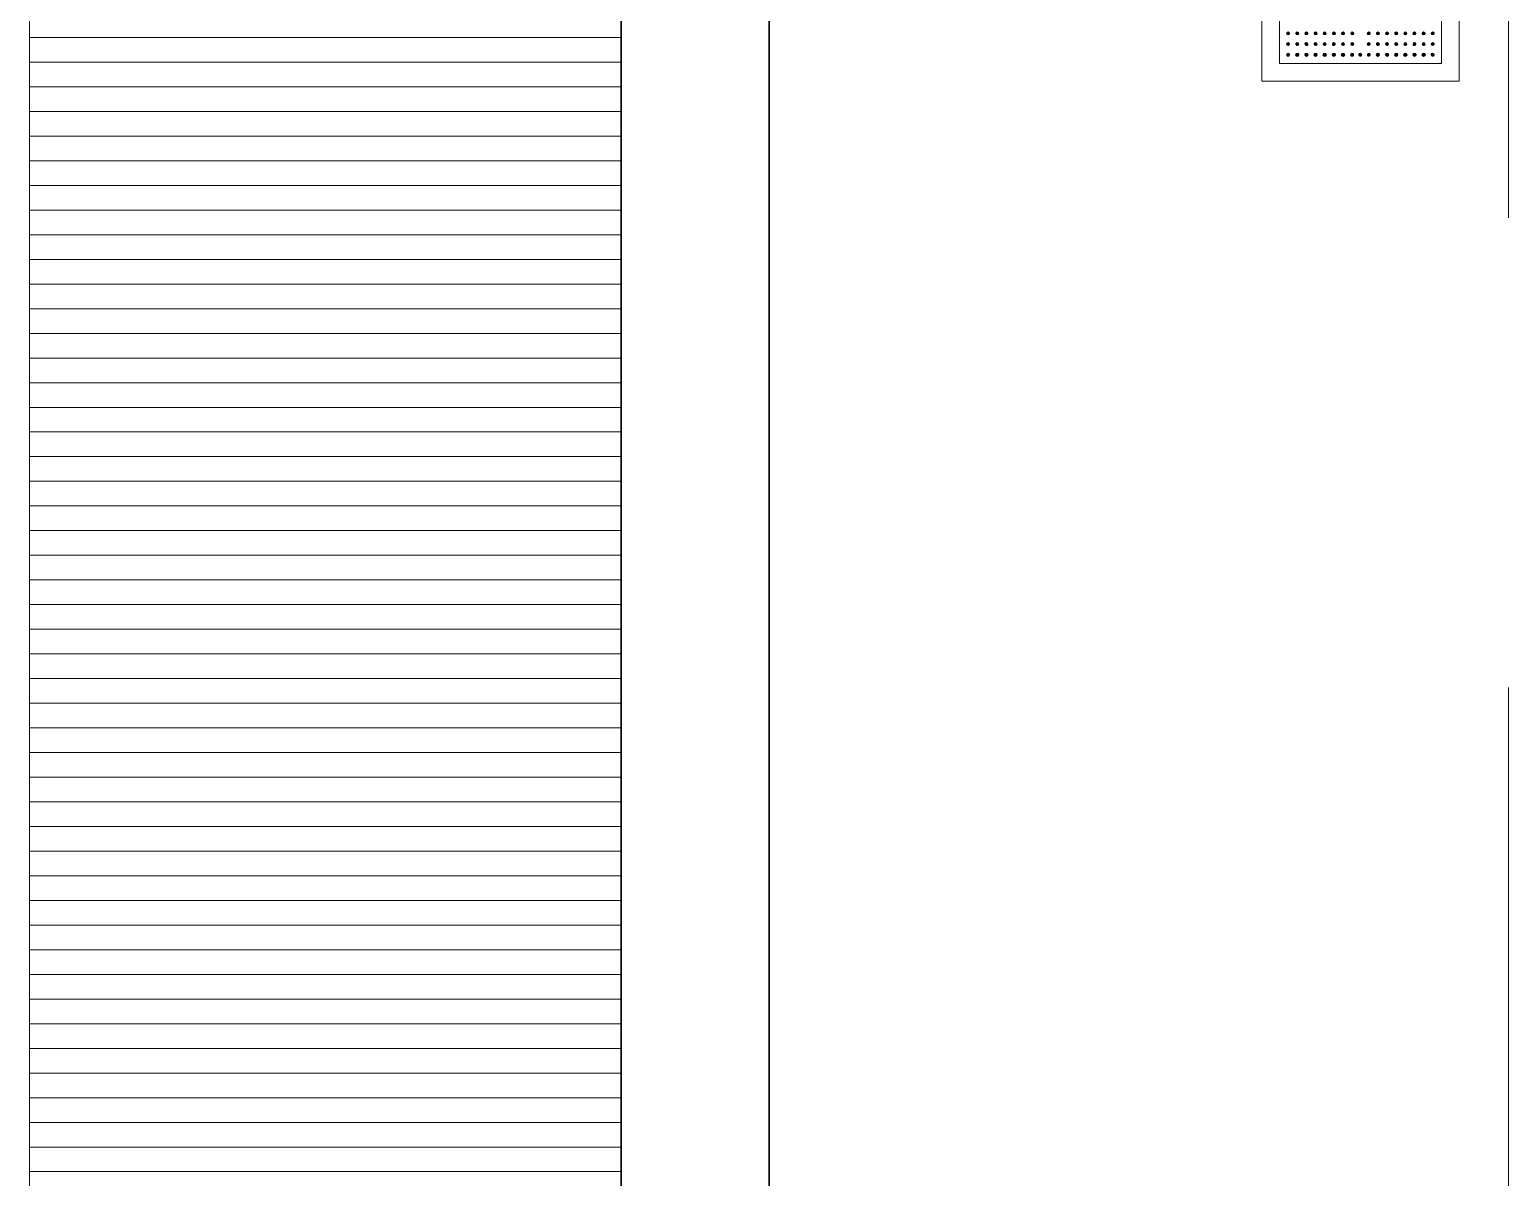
# Model space of a CAD drawing. Header units: metres. Extents: x -44 to 358, y -286 to 66.
# Drawn here: x 5.778 to 7.278, y -266.903 to -265.739 of the extents above; entities that cross this region are included whole.
import ezdxf

# ---------------------------------------------------------------- set-up
doc = ezdxf.new("R2010")
doc.units = ezdxf.units.M
doc.header["$LTSCALE"] = 0.3
doc.linetypes.add('HIDDEN2', pattern=[4.7625, 3.175, -1.5875])
for name, color, linetype, lineweight in [('A-WALL', 7, 'Continuous', 30), ('baños', 141, 'Continuous', 0), ('closets', 33, 'Continuous', 0), ('Columnas', 7, 'Continuous', 18)]:
    doc.layers.add(name, color=color, linetype=linetype, lineweight=lineweight)
doc.layers.add('Techos 1', color=7, linetype='HIDDEN2', lineweight=9, true_color=0x42391a)

# ---------------------------------------------------------------- blocks, each defined once
blk = doc.blocks.new('A$C3bae67db')
at = {"layer": 'baños'}
for points in [[(0.2, 0.2), (0, 0.2), (0, 0), (0.2, 0)], [(0.1822, 0.1822), (0.0178, 0.1822), (0.0178, 0.0178), (0.1822, 0.0178)]]:
    blk.add_lwpolyline(points, close=True, dxfattribs=at)
for centre, radius in [((0.0545, 0.0482), 0.000343), ((0.0637, 0.0482), 0.000343), ((0.1363, 0.0482), 0.000343), ((0.1455, 0.0482), 0.000343), ((0.0359, 0.0267), 0.00173), ((0.0452, 0.0267), 0.00173), ((0.0545, 0.0267), 0.00173), ((0.0637, 0.0267), 0.00173), ((0.073, 0.0267), 0.00173), ((0.0823, 0.0267), 0.00173), ((0.1177, 0.0267), 0.00173), ((0.127, 0.0267), 0.00173), ((0.1363, 0.0267), 0.00173), ((0.1455, 0.0267), 0.00173), ((0.1548, 0.0267), 0.00173), ((0.1641, 0.0267), 0.00173)]:
    blk.add_circle(centre, radius, dxfattribs=at)
for centre, radius, start, end in [((0.0266, 0.0483), 0.00152, 0.5748, 179.4262), ((0.0266, 0.0483), 0.00152, 180.5848, 359.4162), ((0.0264, 0.0483), 0.00121, 160.5364, 180.0027), ((0.0264, 0.0483), 0.00119, 179.6366, 340.6779), ((0.0264, 0.0483), 0.00119, 359.6366, 160.6779), ((0.0264, 0.0483), 0.000341, 359.3461, 180.3246), ((0.0264, 0.0483), 0.000341, 179.6707, 360), ((0.0264, 0.0483), 0.00121, 340.5364, 0.0027), ((0.0359, 0.0483), 0.00152, 0.2469, 179.7554), ((0.0359, 0.0483), 0.00152, 180.2663, 359.736), ((0.0358, 0.0483), 0.0012, 4.3496, 160.459), ((0.0358, 0.0483), 0.0012, 160.3983, 180.0015), ((0.0358, 0.0483), 0.0012, 179.8324, 340.459), ((0.0357, 0.0483), 0.000342, 359.8484, 180.1447), ((0.0357, 0.0483), 0.000342, 179.8484, 0.1447), ((0.0358, 0.0483), 0.00121, 340.4186, 4.4163), ((0.0452, 0.0483), 0.00152, 0.2446, 179.7531), ((0.0452, 0.0483), 0.00152, 180.264, 359.7337), ((0.0452, 0.0483), 0.0012, 157.0568, 212.9166), ((0.0452, 0.0483), 0.0012, 21.8072, 157.7672), ((0.0452, 0.0483), 0.0012, 212.9166, 351.2971), ((0.0451, 0.0483), 0.000342, 359.8553, 180.1516), ((0.0451, 0.0483), 0.000342, 179.8553, 0.1516), ((0.0452, 0.0483), 0.0012, 351.2971, 22.5176), ((0.0545, 0.0483), 0.00151, 359.5064, 180.4926), ((0.0545, 0.0483), 0.00151, 180.3865, 359.6124), ((0.0545, 0.0482), 0.0012, 180.0407, 160.2387), ((0.0544, 0.0483), 0.00113, 160.0026, 181.0359), ((0.0637, 0.0483), 0.00151, 359.5074, 180.4936), ((0.0637, 0.0483), 0.00151, 180.3876, 359.6135), ((0.0637, 0.0482), 0.0012, 19.7613, 359.9593), ((0.0638, 0.0483), 0.00113, 358.9641, 19.9974), ((0.073, 0.0483), 0.00152, 0.2469, 179.7554), ((0.073, 0.0483), 0.00152, 180.2663, 359.736), ((0.0731, 0.0483), 0.0012, 157.4824, 188.7029), ((0.0731, 0.0483), 0.0012, 188.7029, 327.0834), ((0.0731, 0.0483), 0.0012, 22.2328, 158.1928), ((0.0731, 0.0483), 0.000342, 359.8484, 180.1447), ((0.0731, 0.0483), 0.000342, 179.8484, 0.1447), ((0.0731, 0.0483), 0.0012, 327.0834, 22.9432), ((0.0823, 0.0483), 0.00152, 0.2446, 179.7531), ((0.0823, 0.0483), 0.00152, 180.264, 359.7337), ((0.0825, 0.0483), 0.0012, 19.541, 175.6504), ((0.0825, 0.0483), 0.00121, 175.5837, 199.5814), ((0.0825, 0.0483), 0.0012, 199.541, 0.1676), ((0.0825, 0.0483), 0.000342, 359.8553, 180.1516), ((0.0825, 0.0483), 0.000342, 179.8553, 0.1516), ((0.0824, 0.0483), 0.0012, 359.9985, 19.6017), ((0.0916, 0.0483), 0.00152, 0.5738, 179.4252), ((0.0916, 0.0483), 0.00152, 180.5838, 359.4152), ((0.0918, 0.0483), 0.00119, 19.3221, 180.3634), ((0.0918, 0.0483), 0.00121, 179.9973, 199.4636), ((0.0918, 0.0483), 0.00119, 199.3221, 0.3634), ((0.0918, 0.0483), 0.000341, 359.6754, 180.6539), ((0.0918, 0.0483), 0.000341, 180, 0.3293), ((0.0918, 0.0483), 0.00121, 359.9973, 19.4636), ((0.1084, 0.0483), 0.00152, 0.5748, 179.4262), ((0.1084, 0.0483), 0.00152, 180.5848, 359.4162), ((0.1082, 0.0483), 0.00121, 160.5364, 180.0027), ((0.1082, 0.0483), 0.00119, 179.6366, 340.6779), ((0.1082, 0.0483), 0.00119, 359.6366, 160.6779), ((0.1082, 0.0483), 0.000341, 359.3461, 180.3246), ((0.1082, 0.0483), 0.000341, 179.6707, 360), ((0.1082, 0.0483), 0.00121, 340.5364, 0.0027), ((0.1177, 0.0483), 0.00152, 0.2469, 179.7554), ((0.1177, 0.0483), 0.00152, 180.2663, 359.736), ((0.1176, 0.0483), 0.0012, 160.3983, 180.0015), ((0.1175, 0.0483), 0.0012, 179.8324, 340.459), ((0.1175, 0.0483), 0.0012, 4.3496, 160.459), ((0.1175, 0.0483), 0.000342, 359.8484, 180.1447), ((0.1175, 0.0483), 0.000342, 179.8484, 0.1447), ((0.1175, 0.0483), 0.00121, 340.4186, 4.4163), ((0.127, 0.0483), 0.00152, 0.2446, 179.7531), ((0.127, 0.0483), 0.00152, 180.264, 359.7337), ((0.1269, 0.0483), 0.0012, 157.0568, 212.9166), ((0.1269, 0.0483), 0.0012, 21.8072, 157.7672), ((0.1269, 0.0483), 0.0012, 212.9166, 351.2971), ((0.1269, 0.0483), 0.000342, 359.8553, 180.1516), ((0.1269, 0.0483), 0.000342, 179.8553, 0.1516), ((0.1269, 0.0483), 0.0012, 351.2971, 22.5176), ((0.1363, 0.0483), 0.00151, 359.5064, 180.4926), ((0.1363, 0.0483), 0.00151, 180.3865, 359.6124), ((0.1363, 0.0482), 0.0012, 180.0407, 160.2387), ((0.1362, 0.0483), 0.00113, 160.0026, 181.0359), ((0.1455, 0.0483), 0.00151, 359.5074, 180.4936), ((0.1455, 0.0483), 0.00151, 180.3876, 359.6135), ((0.1455, 0.0482), 0.0012, 19.7613, 359.9593), ((0.1456, 0.0483), 0.00113, 358.9641, 19.9974), ((0.1548, 0.0483), 0.00152, 0.2469, 179.7554), ((0.1548, 0.0483), 0.00152, 180.2663, 359.736), ((0.1548, 0.0483), 0.0012, 157.4824, 188.7029), ((0.1548, 0.0483), 0.0012, 22.2328, 158.1928), ((0.1548, 0.0483), 0.0012, 188.7029, 327.0834), ((0.1549, 0.0483), 0.000342, 359.8484, 180.1447), ((0.1549, 0.0483), 0.000342, 179.8484, 0.1447), ((0.1548, 0.0483), 0.0012, 327.0834, 22.9432), ((0.1641, 0.0483), 0.00152, 0.2446, 179.7531), ((0.1641, 0.0483), 0.00152, 180.264, 359.7337), ((0.1642, 0.0483), 0.0012, 19.541, 175.6504), ((0.1642, 0.0483), 0.00121, 175.5837, 199.5814), ((0.1642, 0.0483), 0.0012, 199.541, 0.1676), ((0.1643, 0.0483), 0.000342, 359.8553, 180.1516), ((0.1643, 0.0483), 0.000342, 179.8553, 0.1516), ((0.1642, 0.0483), 0.0012, 359.9985, 19.6017), ((0.1734, 0.0483), 0.00152, 0.5738, 179.4252), ((0.1734, 0.0483), 0.00152, 180.5838, 359.4152), ((0.1736, 0.0483), 0.00119, 19.3221, 180.3634), ((0.1736, 0.0483), 0.00121, 179.9973, 199.4636), ((0.1736, 0.0483), 0.00119, 199.3221, 0.3634), ((0.1736, 0.0483), 0.000341, 359.6754, 180.6539), ((0.1736, 0.0483), 0.000341, 180, 0.3293), ((0.1736, 0.0483), 0.00121, 359.9973, 19.4636), ((0.0266, 0.0375), 0.00152, 0.5584, 179.4439), ((0.0266, 0.0375), 0.00152, 180.5749, 359.4274), ((0.0264, 0.0375), 0.00121, 160.5329, 180.0027), ((0.0264, 0.0375), 0.00119, 179.6411, 340.67), ((0.0264, 0.0375), 0.00119, 359.6383, 160.67), ((0.0264, 0.0375), 0.000341, 359.674, 180.3196), ((0.0264, 0.0375), 0.000341, 179.674, 0.3196), ((0.0264, 0.0375), 0.00121, 340.5329, 0), ((0.0359, 0.0375), 0.00151, 359.5107, 180.5563), ((0.0359, 0.0375), 0.00151, 180.5809, 359.486), ((0.0358, 0.0374), 0.0012, 160.3106, 180), ((0.0358, 0.0374), 0.0012, 179.9258, 340.1673), ((0.0358, 0.0374), 0.0012, 359.9332, 160.1969), ((0.0358, 0.0374), 0.000342, 359.902, 179.9075), ((0.0358, 0.0374), 0.000342, 179.902, 359.9075), ((0.0358, 0.0374), 0.0012, 340.2767, 0.0031), ((0.0452, 0.0375), 0.00151, 358.7861, 167.2863), ((0.0452, 0.0375), 0.00151, 166.8285, 359.2439), ((0.0452, 0.0373), 0.0012, 19.8031, 180.0668), ((0.0452, 0.0373), 0.0012, 179.9969, 199.7233), ((0.0452, 0.0373), 0.0012, 199.8327, 0.0742), ((0.0452, 0.0373), 0.000342, 0.0925, 180.098), ((0.0452, 0.0373), 0.000342, 180.0925, 0.098), ((0.0452, 0.0373), 0.0012, 0, 19.6894), ((0.0545, 0.0375), 0.00151, 358.8207, 181.1784), ((0.0545, 0.0375), 0.00151, 180.71, 359.2891), ((0.0545, 0.0374), 0.0012, 0.1606, 160.2331), ((0.0545, 0.0374), 0.0012, 160.2964, 179.9992), ((0.0545, 0.0374), 0.0012, 180.1603, 340.0847), ((0.0545, 0.0373), 0.000343, 0.1455, 179.8586), ((0.0545, 0.0373), 0.000343, 180.1455, 359.8586), ((0.0545, 0.0374), 0.0012, 340.147, 359.9992), ((0.0637, 0.0375), 0.00151, 358.8216, 181.1793), ((0.0637, 0.0375), 0.00151, 180.7109, 359.29), ((0.0637, 0.0374), 0.0012, 19.7669, 179.8394), ((0.0637, 0.0374), 0.0012, 180.0008, 199.853), ((0.0637, 0.0374), 0.0012, 199.9153, 359.8397), ((0.0637, 0.0373), 0.000343, 0.1414, 179.8545), ((0.0637, 0.0373), 0.000343, 180.1414, 359.8545), ((0.0637, 0.0374), 0.0012, 0.0008, 19.7036), ((0.073, 0.0375), 0.00151, 12.7137, 181.2139), ((0.073, 0.0375), 0.00151, 180.7561, 13.1715), ((0.073, 0.0373), 0.0012, 160.3106, 180), ((0.073, 0.0373), 0.0012, 179.9258, 340.1673), ((0.073, 0.0373), 0.0012, 359.9332, 160.1969), ((0.073, 0.0373), 0.000342, 359.902, 179.9075), ((0.073, 0.0373), 0.000342, 179.902, 359.9075), ((0.073, 0.0373), 0.0012, 340.2767, 0.0031), ((0.0823, 0.0375), 0.00151, 359.4437, 180.4893), ((0.0823, 0.0375), 0.00151, 180.514, 359.4191), ((0.0824, 0.0374), 0.0012, 19.8031, 180.0668), ((0.0824, 0.0374), 0.0012, 179.9969, 199.7233), ((0.0824, 0.0374), 0.0012, 199.8327, 0.0742), ((0.0824, 0.0374), 0.000342, 0.0925, 180.098), ((0.0824, 0.0374), 0.000342, 180.0925, 0.098), ((0.0824, 0.0374), 0.0012, 0, 19.6894), ((0.0916, 0.0375), 0.00152, 0.5561, 179.4416), ((0.0916, 0.0375), 0.00152, 180.5726, 359.4251), ((0.0918, 0.0375), 0.00119, 19.33, 180.3617), ((0.0918, 0.0375), 0.00121, 180, 199.4671), ((0.0918, 0.0375), 0.00119, 199.33, 0.3589), ((0.0918, 0.0375), 0.000341, 359.6804, 180.326), ((0.0918, 0.0375), 0.000341, 179.6804, 0.326), ((0.0918, 0.0375), 0.00121, 359.9973, 19.4671), ((0.1084, 0.0375), 0.00152, 0.5584, 179.4439), ((0.1084, 0.0375), 0.00152, 180.5749, 359.4274), ((0.1082, 0.0375), 0.00121, 160.5329, 180.0027), ((0.1082, 0.0375), 0.00119, 179.6411, 340.67), ((0.1082, 0.0375), 0.00119, 359.6383, 160.67), ((0.1082, 0.0375), 0.000341, 359.674, 180.3196), ((0.1082, 0.0375), 0.000341, 179.674, 0.3196), ((0.1082, 0.0375), 0.00121, 340.5329, 0), ((0.1177, 0.0375), 0.00151, 359.5107, 180.5563), ((0.1177, 0.0375), 0.00151, 180.5809, 359.486), ((0.1176, 0.0374), 0.0012, 160.3106, 180), ((0.1176, 0.0374), 0.0012, 179.9258, 340.1673), ((0.1176, 0.0374), 0.0012, 359.9332, 160.1969), ((0.1176, 0.0374), 0.000342, 359.902, 179.9075), ((0.1176, 0.0374), 0.000342, 179.902, 359.9075), ((0.1176, 0.0374), 0.0012, 340.2767, 0.0031), ((0.127, 0.0375), 0.00151, 358.7861, 167.2863), ((0.127, 0.0375), 0.00151, 166.8285, 359.2439), ((0.127, 0.0373), 0.0012, 19.8031, 180.0668), ((0.127, 0.0373), 0.0012, 179.9969, 199.7233), ((0.127, 0.0373), 0.0012, 199.8327, 0.0742), ((0.127, 0.0373), 0.000342, 0.0925, 180.098), ((0.127, 0.0373), 0.000342, 180.0925, 0.098), ((0.127, 0.0373), 0.0012, 0, 19.6894), ((0.1363, 0.0375), 0.00151, 358.8207, 181.1784), ((0.1363, 0.0375), 0.00151, 180.71, 359.2891), ((0.1363, 0.0374), 0.0012, 0.1606, 160.2331), ((0.1363, 0.0374), 0.0012, 160.2964, 179.9992), ((0.1363, 0.0374), 0.0012, 180.1603, 340.0847), ((0.1363, 0.0373), 0.000343, 0.1455, 179.8586), ((0.1363, 0.0373), 0.000343, 180.1455, 359.8586), ((0.1363, 0.0374), 0.0012, 340.147, 359.9992), ((0.1455, 0.0375), 0.00151, 358.8216, 181.1793), ((0.1455, 0.0375), 0.00151, 180.7109, 359.29), ((0.1455, 0.0374), 0.0012, 19.7669, 179.8394), ((0.1455, 0.0374), 0.0012, 180.0008, 199.853), ((0.1455, 0.0374), 0.0012, 199.9153, 359.8397), ((0.1455, 0.0373), 0.000343, 0.1414, 179.8545), ((0.1455, 0.0373), 0.000343, 180.1414, 359.8545), ((0.1455, 0.0374), 0.0012, 0.0008, 19.7036), ((0.1548, 0.0375), 0.00151, 12.7137, 181.2139), ((0.1548, 0.0375), 0.00151, 180.7561, 13.1715), ((0.1548, 0.0373), 0.0012, 160.3106, 180), ((0.1548, 0.0373), 0.0012, 179.9258, 340.1673), ((0.1548, 0.0373), 0.0012, 359.9332, 160.1969), ((0.1548, 0.0373), 0.000342, 359.902, 179.9075), ((0.1548, 0.0373), 0.000342, 179.902, 359.9075), ((0.1548, 0.0373), 0.0012, 340.2767, 0.0031), ((0.1641, 0.0375), 0.00151, 359.4437, 180.4893), ((0.1641, 0.0375), 0.00151, 180.514, 359.4191), ((0.1642, 0.0374), 0.0012, 19.8031, 180.0668), ((0.1642, 0.0374), 0.0012, 179.9969, 199.7233), ((0.1642, 0.0374), 0.0012, 199.8327, 0.0742), ((0.1642, 0.0374), 0.000342, 0.0925, 180.098), ((0.1642, 0.0374), 0.000342, 180.0925, 0.098), ((0.1642, 0.0374), 0.0012, 0, 19.6894), ((0.1734, 0.0375), 0.00152, 0.5561, 179.4416), ((0.1734, 0.0375), 0.00152, 180.5726, 359.4251), ((0.1736, 0.0375), 0.00119, 19.33, 180.3617), ((0.1736, 0.0375), 0.00121, 180, 199.4671), ((0.1736, 0.0375), 0.00119, 199.33, 0.3589), ((0.1736, 0.0375), 0.000341, 359.6804, 180.326), ((0.1736, 0.0375), 0.000341, 179.6804, 0.326), ((0.1736, 0.0375), 0.00121, 359.9973, 19.4671), ((0.0267, 0.0267), 0.00152, 80.5482, 211.6333), ((0.0266, 0.0265), 0.0012, 359.9068, 160.0844), ((0.0266, 0.0265), 0.0012, 160.3515, 180.0059), ((0.0266, 0.0265), 0.0012, 179.9071, 340.0165), ((0.0267, 0.0267), 0.00151, 212.1424, 320.2087), ((0.0265, 0.0265), 0.000342, 143.4592, 215.8037), ((0.0265, 0.0265), 0.000341, 69.5336, 143.3378), ((0.0265, 0.0265), 0.000343, 215.7027, 279.6382), ((0.0265, 0.0265), 0.00034, 279.6565, 353.5617), ((0.0265, 0.0265), 0.000343, 353.5931, 69.6562), ((0.0267, 0.0267), 0.00151, 319.5304, 80.3649), ((0.0266, 0.0265), 0.0012, 340.2835, 0.0059), ((0.0359, 0.0267), 0.00151, 357.8229, 182.0302), ((0.0359, 0.0266), 0.00151, 180.8988, 359.0998), ((0.0359, 0.0264), 0.00119, 160.3205, 179.9978), ((0.0359, 0.0264), 0.0012, 180.359, 339.9505), ((0.0359, 0.0264), 0.0012, 0.359, 160.183), ((0.0359, 0.0264), 0.000343, 0.3317, 179.6746), ((0.0359, 0.0264), 0.000343, 180.3317, 359.6746), ((0.036, 0.0264), 0.00119, 340.0856, 359.9977), ((0.0452, 0.0267), 0.00151, 357.9698, 182.1771), ((0.0452, 0.0267), 0.00151, 180.9002, 359.1012), ((0.0452, 0.0264), 0.0012, 19.817, 179.641), ((0.0452, 0.0265), 0.00119, 180.0023, 199.9144), ((0.0452, 0.0265), 0.0012, 200.0495, 359.641), ((0.0452, 0.0264), 0.000343, 0.3254, 179.6683), ((0.0452, 0.0264), 0.000343, 180.3254, 359.6683), ((0.0452, 0.0265), 0.00119, 0.0022, 19.6795), ((0.0545, 0.0267), 0.00151, 357.9993, 182.0004), ((0.0545, 0.0266), 0.00151, 180.8962, 359.1035), ((0.0545, 0.0264), 0.0012, 0.3318, 160.2006), ((0.0545, 0.0264), 0.00119, 160.3206, 179.9979), ((0.0545, 0.0264), 0.0012, 180.3487, 339.9527), ((0.0545, 0.0264), 0.000343, 0.3212, 179.6802), ((0.0545, 0.0264), 0.000343, 180.3212, 359.6802), ((0.0545, 0.0264), 0.00119, 340.0873, 359.9978), ((0.0637, 0.0267), 0.00151, 357.9996, 182.0007), ((0.0637, 0.0266), 0.00151, 180.8965, 359.1038), ((0.0637, 0.0264), 0.0012, 19.7994, 179.6682), ((0.0637, 0.0264), 0.00119, 180.0022, 199.9127), ((0.0637, 0.0264), 0.0012, 200.0473, 359.6513), ((0.0637, 0.0264), 0.000343, 0.3198, 179.6788), ((0.0637, 0.0264), 0.000343, 180.3198, 359.6788), ((0.0638, 0.0264), 0.00119, 0.0021, 19.6794), ((0.073, 0.0267), 0.00151, 357.8229, 182.0302), ((0.073, 0.0267), 0.00151, 180.8988, 359.0998), ((0.073, 0.0265), 0.00119, 160.3205, 179.9978), ((0.073, 0.0265), 0.0012, 180.359, 339.9505), ((0.073, 0.0264), 0.0012, 0.359, 160.183), ((0.073, 0.0264), 0.000343, 0.3317, 179.6746), ((0.073, 0.0264), 0.000343, 180.3317, 359.6746), ((0.073, 0.0265), 0.00119, 340.0856, 359.9977), ((0.0823, 0.0267), 0.00151, 357.9698, 182.1771), ((0.0823, 0.0266), 0.00151, 180.9002, 359.1012), ((0.0823, 0.0264), 0.0012, 19.817, 179.641), ((0.0823, 0.0264), 0.00119, 180.0023, 199.9144), ((0.0823, 0.0264), 0.0012, 200.0495, 359.641), ((0.0823, 0.0264), 0.000343, 0.3254, 179.6683), ((0.0823, 0.0264), 0.000343, 180.3254, 359.6683), ((0.0823, 0.0264), 0.00119, 0.0022, 19.6795), ((0.0915, 0.0267), 0.00151, 99.6351, 220.4696), ((0.0916, 0.0267), 0.00151, 219.7913, 327.8576), ((0.0917, 0.0265), 0.0012, 19.9156, 180.0932), ((0.0917, 0.0265), 0.0012, 179.9941, 199.7165), ((0.0917, 0.0265), 0.0012, 199.9835, 0.0929), ((0.0915, 0.0267), 0.00152, 328.3667, 99.4518), ((0.0917, 0.0265), 0.000343, 110.3438, 186.4069), ((0.0917, 0.0265), 0.00034, 186.4383, 260.3435), ((0.0917, 0.0265), 0.000341, 36.6622, 110.4664), ((0.0917, 0.0265), 0.000343, 260.3618, 324.2973), ((0.0917, 0.0265), 0.000342, 324.1963, 36.5408), ((0.0917, 0.0265), 0.0012, 359.9941, 19.6485), ((0.0999, 0.0267), 0.00151, 99.6351, 220.4696), ((0.0999, 0.0267), 0.00151, 219.7913, 327.8576), ((0.1, 0.0265), 0.0012, 19.9156, 180.0932), ((0.1, 0.0265), 0.0012, 179.9941, 199.7165), ((0.1, 0.0265), 0.0012, 199.9835, 0.0929), ((0.0999, 0.0267), 0.00152, 328.3667, 99.4518), ((0.1, 0.0265), 0.000343, 110.3438, 186.4069), ((0.1, 0.0265), 0.00034, 186.4383, 260.3435), ((0.1, 0.0265), 0.000341, 36.6622, 110.4664), ((0.1, 0.0265), 0.000343, 260.3618, 324.2973), ((0.1, 0.0265), 0.000342, 324.1963, 36.5408), ((0.1, 0.0265), 0.0012, 359.9941, 19.6485), ((0.1085, 0.0267), 0.00152, 80.5482, 211.6333), ((0.1083, 0.0265), 0.0012, 160.3515, 180.0059), ((0.1083, 0.0265), 0.0012, 179.9071, 340.0165), ((0.1083, 0.0265), 0.0012, 359.9068, 160.0844), ((0.1084, 0.0267), 0.00151, 212.1424, 320.2087), ((0.1083, 0.0265), 0.000341, 69.5336, 143.3378), ((0.1083, 0.0265), 0.000342, 143.4592, 215.8037), ((0.1083, 0.0265), 0.000343, 215.7027, 279.6382), ((0.1083, 0.0265), 0.000343, 353.5931, 69.6562), ((0.1083, 0.0265), 0.00034, 279.6565, 353.5617), ((0.1085, 0.0267), 0.00151, 319.5304, 80.3649), ((0.1083, 0.0265), 0.0012, 340.2835, 0.0059), ((0.1177, 0.0267), 0.00151, 357.8229, 182.0302), ((0.1177, 0.0266), 0.00151, 180.8988, 359.0998), ((0.1177, 0.0264), 0.00119, 160.3205, 179.9978), ((0.1177, 0.0264), 0.0012, 180.359, 339.9505), ((0.1177, 0.0264), 0.0012, 0.359, 160.183), ((0.1177, 0.0264), 0.000343, 0.3317, 179.6746), ((0.1177, 0.0264), 0.000343, 180.3317, 359.6746), ((0.1177, 0.0264), 0.00119, 340.0856, 359.9977), ((0.127, 0.0267), 0.00151, 357.9698, 182.1771), ((0.127, 0.0267), 0.00151, 180.9002, 359.1012), ((0.127, 0.0264), 0.0012, 19.817, 179.641), ((0.127, 0.0265), 0.00119, 180.0023, 199.9144), ((0.127, 0.0265), 0.0012, 200.0495, 359.641), ((0.127, 0.0264), 0.000343, 0.3254, 179.6683), ((0.127, 0.0264), 0.000343, 180.3254, 359.6683), ((0.127, 0.0265), 0.00119, 0.0022, 19.6795), ((0.1363, 0.0267), 0.00151, 357.9993, 182.0004), ((0.1363, 0.0266), 0.00151, 180.8962, 359.1035), ((0.1363, 0.0264), 0.0012, 0.3318, 160.2006), ((0.1362, 0.0264), 0.00119, 160.3206, 179.9979), ((0.1363, 0.0264), 0.0012, 180.3487, 339.9527), ((0.1363, 0.0264), 0.000343, 0.3212, 179.6802), ((0.1363, 0.0264), 0.000343, 180.3212, 359.6802), ((0.1363, 0.0264), 0.00119, 340.0873, 359.9978), ((0.1455, 0.0267), 0.00151, 357.9996, 182.0007), ((0.1455, 0.0266), 0.00151, 180.8965, 359.1038), ((0.1455, 0.0264), 0.0012, 19.7994, 179.6682), ((0.1455, 0.0264), 0.00119, 180.0022, 199.9127), ((0.1455, 0.0264), 0.0012, 200.0473, 359.6513), ((0.1455, 0.0264), 0.000343, 0.3198, 179.6788), ((0.1455, 0.0264), 0.000343, 180.3198, 359.6788), ((0.1455, 0.0264), 0.00119, 0.0021, 19.6794), ((0.1548, 0.0267), 0.00151, 357.8229, 182.0302), ((0.1548, 0.0267), 0.00151, 180.8988, 359.0998), ((0.1548, 0.0264), 0.0012, 0.359, 160.183), ((0.1548, 0.0265), 0.00119, 160.3205, 179.9978), ((0.1548, 0.0265), 0.0012, 180.359, 339.9505), ((0.1548, 0.0264), 0.000343, 0.3317, 179.6746), ((0.1548, 0.0264), 0.000343, 180.3317, 359.6746), ((0.1548, 0.0265), 0.00119, 340.0856, 359.9977), ((0.1641, 0.0267), 0.00151, 357.9698, 182.1771), ((0.1641, 0.0266), 0.00151, 180.9002, 359.1012), ((0.1641, 0.0264), 0.0012, 19.817, 179.641), ((0.164, 0.0264), 0.00119, 180.0023, 199.9144), ((0.164, 0.0264), 0.0012, 200.0495, 359.641), ((0.164, 0.0264), 0.000343, 0.3254, 179.6683), ((0.164, 0.0264), 0.000343, 180.3254, 359.6683), ((0.1641, 0.0264), 0.00119, 0.0022, 19.6795), ((0.1733, 0.0267), 0.00151, 99.6351, 220.4696), ((0.1734, 0.0265), 0.0012, 19.9156, 180.0932), ((0.1734, 0.0265), 0.0012, 179.9941, 199.7165), ((0.1733, 0.0267), 0.00151, 219.7913, 327.8576), ((0.1734, 0.0265), 0.0012, 199.9835, 0.0929), ((0.1733, 0.0267), 0.00152, 328.3667, 99.4518), ((0.1735, 0.0265), 0.000343, 110.3438, 186.4069), ((0.1735, 0.0265), 0.00034, 186.4383, 260.3435), ((0.1735, 0.0265), 0.000341, 36.6622, 110.4664), ((0.1735, 0.0265), 0.000343, 260.3618, 324.2973), ((0.1735, 0.0265), 0.000342, 324.1963, 36.5408), ((0.1734, 0.0265), 0.0012, 359.9941, 19.6485)]:
    blk.add_arc(centre, radius, start, end, dxfattribs=at)
blk = doc.blocks.new('A$C6528a993')
at = {"layer": 'closets'}
h = blk.add_hatch(dxfattribs=at)
h.set_pattern_fill('LINE', color=256, scale=0.2, angle=90)
h.set_pattern_definition([(90, (-944.377964, 266.672182), (-0.025, 2e-18), [])])
edge = h.paths.add_edge_path()
edge.add_line((15.65, 16.9601), (15.6506, 16.4004))
edge.add_line((15.6506, 16.4004), (17.91, 16.4001))
edge.add_line((17.91, 16.4001), (17.9098, 17.0001))
edge.add_line((17.9098, 17.0001), (17.6895, 17.0001))
edge.add_line((17.6895, 17.0001), (15.69, 17.0001))
edge.add_arc((15.69, 16.9601), 0.04, 90, 180)
at = {"layer": 'A-WALL'}
for p, q in [((18.96, 17.1501), (15.69, 17.1501)), ((15.69, 17.0001), (20.16, 17.0001))]:
    blk.add_line(p, q, dxfattribs=at)
at = {"layer": 'closets'}
blk.add_line((15.6506, 16.4001), (20.2, 16.4001), dxfattribs=at)
at = {"layer": 'Techos 1'}
blk.add_line((11.7, 17.9001), (26.45, 17.9001), dxfattribs=at)
at = {"layer": 'baños', "rotation": 90}
blk.add_blockref('A$C3bae67db', (16.8, 17.65), dxfattribs=at)
at = {"layer": 'baños', "linetype": 'Continuous', "flags": 8}
for tag, p in [('MODELNUMBER', (17.4854, 20.4812, 0)), ('TRADENAME', (17.4854, 20.4811, 0)), ('MATERIAL', (17.4854, 20.4811, 0)), ('PRODUCT', (17.4854, 20.4811, 0)), ('MODELNUMBER', (18.6601, 20.4812, 0)), ('MATERIAL', (18.6601, 20.4811, 0)), ('PRODUCT', (18.6601, 20.4811, 0)), ('TRADENAME', (18.6601, 20.4811, 0))]:
    blk.add_attdef(tag, p, '', height=0.0000254, rotation=180.0001, dxfattribs=at)

msp = doc.modelspace()

# ---------------------------------------------------------------- block references
at = {"layer": 'Columnas', "ltscale": 0.2, "rotation": 270}
msp.add_blockref('A$C6528a993', (-10.6218239, -248.9911924), dxfattribs=at)

doc.saveas('drawing.dxf')
